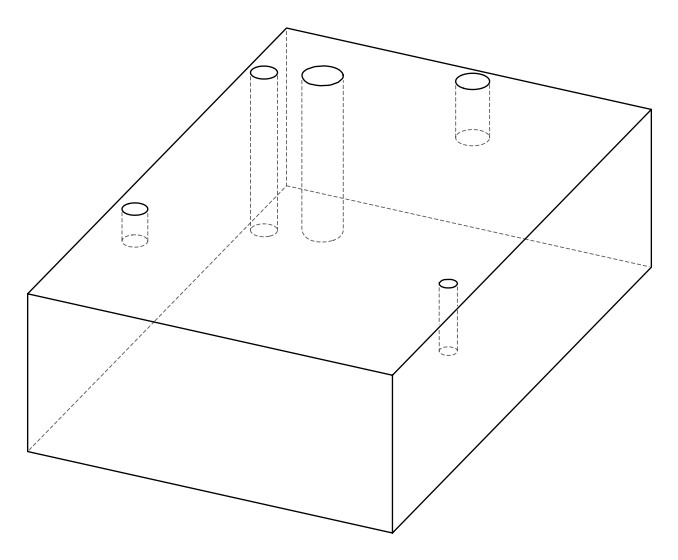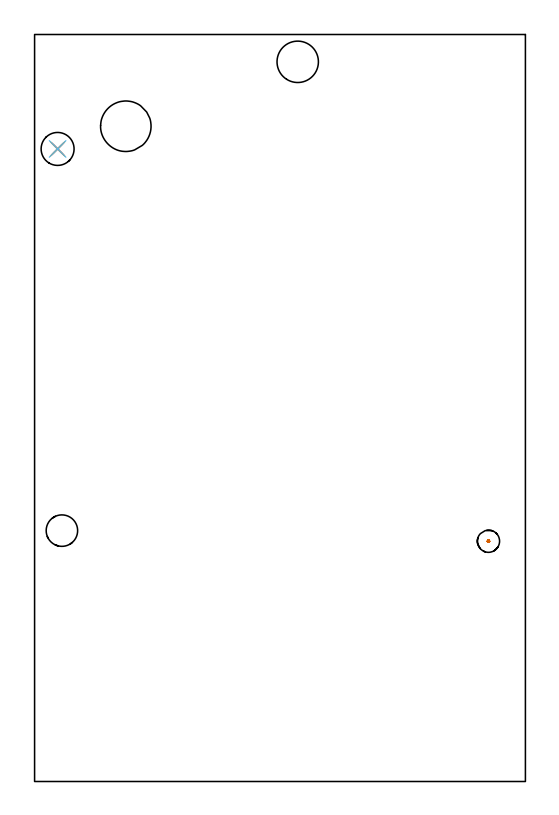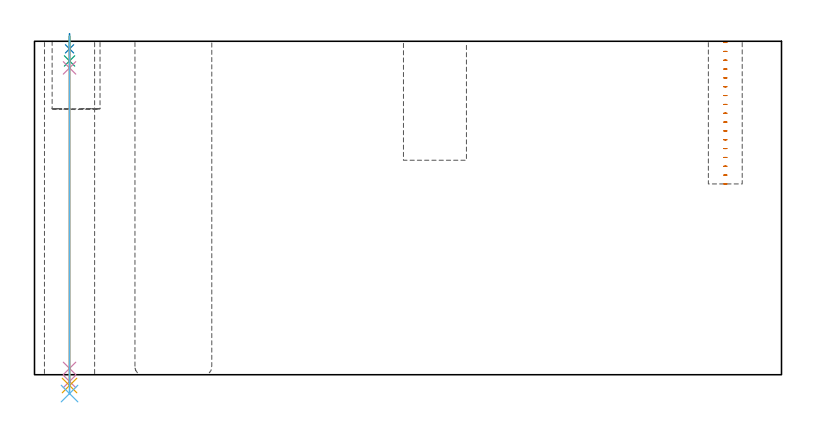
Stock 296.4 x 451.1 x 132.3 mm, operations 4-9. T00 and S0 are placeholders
(PLAN: 9 operations, 8 tool changes, 8.5 min)
(1 INDEXABLE_INSERT_DRILL_BLIND_HOLE_FROM_SOLID | STEP1POCKET | NXT0302_009 | 0.12 min | 7608 mm3)
(2 INDEXABLE_INSERT_DRILL_BLIND_HOLE_FROM_SOLID_1 | STEP1POCKET_2 | UGT0302_004 | 0.2 min | 23139 mm3)
(3 MILL_THROUGH_HOLE_FROM_SOLID_MATERIAL | STEP1HOLE | NXT0201_007 | Circular | 5.91 min | 96291 mm3)
(4 MILL_BLIND_HOLE_FROM_SOLID_MATERIAL | STEP1POCKET_1 | UGT0201_130 | Spiral | 0.46 min | 7960 mm3)
(5 SPOT_DRILL | STEP1HOLE_1 | NXT0321_9005460120000 | 0.05 min | 172 mm3)
(6 DRILL_BLIND_HOLE_INTO_CENTER | STEP1HOLE_1 | NXT0301_023 | 0.04 min | 106 mm3)
(7 GUN_DRILL_THROUGH_HOLE | STEP1HOLE_1 | UGT0307_001 | 0.59 min | 2421 mm3)
(8 SPADE_DRILL_TO_ENLARGE_THROUGH_HOLE | STEP1HOLE_1 | UGT0306_003 | 0.56 min | 13470 mm3)
(9 DRILL_TO_ENLARGE_THROUGH_HOLE | STEP1HOLE_1 | UGT0301_265 | 0.57 min | 24905 mm3)
(TOOL NXT0302_009 | Index. Insert Drill 19mm [880-D1900L25-05] | D19 PA176 FL95 Z2)
(TOOL UGT0302_004 | Indexable Insert Drill 25mm | D25 PA180 FL50 Z2)
(TOOL NXT0201_007 | ENDMILL 25mm [R216.25-25050GCK54P 1620] | D25 R3 FL54 Z5)
(TOOL UGT0201_130 | Carbide End Mill 12.0 | D12 FL15 Z4)
(TOOL NXT0321_9005460120000 | NC Spot Drill, 142deg, 12mm, Carbide, Uncoated | D12 PA142 FL30 Z2)
(TOOL NXT0301_023 | Carbide Drill 5.2mm [860.1-0520-016A1-MM 2214] | D5.2 PA140 FL28 Z2)
(TOOL UGT0307_001 | Gun Drill 5 mm | D5 PA130 FL24 Z1)
(TOOL UGT0306_003 | Spade Drill 12.5mm | D12.5 PA132 FL10 Z2)
(TOOL UGT0301_265 | Twist Drill 19.9 mm | D19.9 PA118 FL140 Z2)
(OP 4 MILL_BLIND_HOLE_FROM_SOLID_MATERIAL)
G17 G21 G94 G90
T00 M6
G54
G17 G0 G90 X274.1 Y145.1 S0 M3
G43 Z142.3 H0
Z131.794
G94 G3 X274.45 Y145.45 R0.35 F250.
X274.1 Y145.8 R0.35
X273.4 Y145.1 R0.7
X274.1 Y145.8 R-0.7
X273.75 Y145.45 R0.35
X274.1 Y145.1 R0.35
G0 Z128.288
G3 X274.45 Y145.45 R0.35
X274.1 Y145.8 R0.35
X273.4 Y145.1 R0.7
X274.1 Y145.8 R-0.7
X273.75 Y145.45 R0.35
X274.1 Y145.1 R0.35
G0 Z124.782
G3 X274.45 Y145.45 R0.35
X274.1 Y145.8 R0.35
X273.4 Y145.1 R0.7
X274.1 Y145.8 R-0.7
X273.75 Y145.45 R0.35
X274.1 Y145.1 R0.35
G0 Z121.276
G3 X274.45 Y145.45 R0.35
X274.1 Y145.8 R0.35
X273.4 Y145.1 R0.7
X274.1 Y145.8 R-0.7
X273.75 Y145.45 R0.35
X274.1 Y145.1 R0.35
G0 Z117.771
G3 X274.45 Y145.45 R0.35
X274.1 Y145.8 R0.35
X273.4 Y145.1 R0.7
X274.1 Y145.8 R-0.7
X273.75 Y145.45 R0.35
X274.1 Y145.1 R0.35
G0 Z114.265
G3 X274.45 Y145.45 R0.35
X274.1 Y145.8 R0.35
X273.4 Y145.1 R0.7
X274.1 Y145.8 R-0.7
X273.75 Y145.45 R0.35
X274.1 Y145.1 R0.35
G0 Z110.759
G3 X274.45 Y145.45 R0.35
X274.1 Y145.8 R0.35
X273.4 Y145.1 R0.7
X274.1 Y145.8 R-0.7
X273.75 Y145.45 R0.35
X274.1 Y145.1 R0.35
G0 Z107.253
G3 X274.45 Y145.45 R0.35
X274.1 Y145.8 R0.35
X273.4 Y145.1 R0.7
X274.1 Y145.8 R-0.7
X273.75 Y145.45 R0.35
X274.1 Y145.1 R0.35
G0 Z103.747
G3 X274.45 Y145.45 R0.35
X274.1 Y145.8 R0.35
X273.4 Y145.1 R0.7
X274.1 Y145.8 R-0.7
X273.75 Y145.45 R0.35
X274.1 Y145.1 R0.35
G0 Z100.241
G3 X274.45 Y145.45 R0.35
X274.1 Y145.8 R0.35
X273.4 Y145.1 R0.7
X274.1 Y145.8 R-0.7
X273.75 Y145.45 R0.35
X274.1 Y145.1 R0.35
G0 Z96.735
G3 X274.45 Y145.45 R0.35
X274.1 Y145.8 R0.35
X273.4 Y145.1 R0.7
X274.1 Y145.8 R-0.7
X273.75 Y145.45 R0.35
X274.1 Y145.1 R0.35
G0 Z93.229
G3 X274.45 Y145.45 R0.35
X274.1 Y145.8 R0.35
X273.4 Y145.1 R0.7
X274.1 Y145.8 R-0.7
X273.75 Y145.45 R0.35
X274.1 Y145.1 R0.35
G0 Z89.724
G3 X274.45 Y145.45 R0.35
X274.1 Y145.8 R0.35
X273.4 Y145.1 R0.7
X274.1 Y145.8 R-0.7
X273.75 Y145.45 R0.35
X274.1 Y145.1 R0.35
G0 Z86.218
G3 X274.45 Y145.45 R0.35
X274.1 Y145.8 R0.35
X273.4 Y145.1 R0.7
X274.1 Y145.8 R-0.7
X273.75 Y145.45 R0.35
X274.1 Y145.1 R0.35
G0 Z82.712
G3 X274.45 Y145.45 R0.35
X274.1 Y145.8 R0.35
X273.4 Y145.1 R0.7
X274.1 Y145.8 R-0.7
X273.75 Y145.45 R0.35
X274.1 Y145.1 R0.35
G0 Z79.206
G3 X274.45 Y145.45 R0.35
X274.1 Y145.8 R0.35
X273.4 Y145.1 R0.7
X274.1 Y145.8 R-0.7
X273.75 Y145.45 R0.35
X274.1 Y145.1 R0.35
G0 Z75.7
G3 X274.45 Y145.45 R0.35
X274.1 Y145.8 R0.35
X273.4 Y145.1 R0.7
X274.1 Y145.8 R-0.7
X273.75 Y145.45 R0.35
X274.1 Y145.1 R0.35
G0 Z142.3
M5
M2
(OP 5 SPOT_DRILL)
G17 G21 G94 G90
T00 M6
G54
G17 G0 G90 X13.9 Y382. S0 M3
G43 Z142.3 H0
G94 G81 G98 Z129.3 F250. R135.3
G80
M5
M2
(OP 6 DRILL_BLIND_HOLE_INTO_CENTER)
G17 G21 G94 G90
T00 M6
G54
G17 G0 G90 X13.9 Y382. S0 M3
G43 Z142.3 H1
G94 G81 G98 Z124.5 F250. R134.3
G80
M5
M2
(OP 7 GUN_DRILL_THROUGH_HOLE)
G17 G21 G94 G90
T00 M6
G54
G17 G0 G90 X13.9 Y382. M8
G43 Z142.3 H0
Z130.186
S716 M3
G94 G1 Z121.744 F125. M26
G4 X.084
Z2.5 F250.
G4 X.084
Z-2.666 F125.
G4 X.084
M5
M9
G0 Z130.186
Z142.3
M2
(OP 8 SPADE_DRILL_TO_ENLARGE_THROUGH_HOLE)
G17 G21 G94 G90
T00 M6
G54
G17 G0 G90 X13.9 Y382. S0 M3
G43 Z142.3 H0
G94 G73 G98 Z-4.283 F250. Q12.417 R134.3
G80
M5
M2
(OP 9 DRILL_TO_ENLARGE_THROUGH_HOLE)
G17 G21 G94 G90
T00 M6
G54
G17 G0 G90 X13.9 Y382. S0 M3
G43 Z142.3 H0
G94 G73 G98 Z-7.479 F250. Q17.472 R134.3
G80
M5
M2
